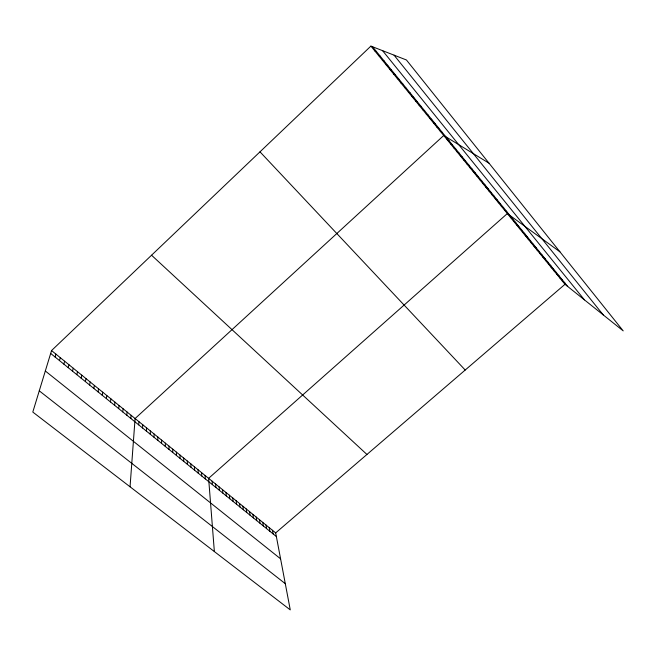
<?xml version="1.0" encoding="UTF-8"?>
<svg xmlns="http://www.w3.org/2000/svg" width="656" height="656" viewBox="0 0 656 656"><rect width="100%" height="100%" fill="white"/><g stroke="black" fill="none" stroke-linecap="round" stroke-linejoin="round"><path stroke-width="0.98" d="M165.312 446.441L165.337 443.136M161.565 443.399L161.614 440.11M157.809 440.348L157.883 437.076M154.029 437.281L154.127 434.018M150.232 434.206L150.355 430.951M146.411 431.107L146.567 427.868M142.582 427.999L142.762 424.776M138.728 424.867L138.933 421.66M130.052 486.785L135.087 418.536L443.727 135.489L489.023 163.205M130.847 418.479L131.11 415.297M126.813 415.207L127.108 412.042M122.77 411.919L123.09 408.77M118.695 408.622L119.048 405.49M114.603 405.301L114.989 402.185M110.495 401.964L110.913 398.864M106.362 398.61L106.805 395.527M102.213 395.24L102.689 392.173M98.039 391.853L98.539 388.803M93.841 388.45L94.382 385.416M89.626 385.031L90.192 382.013M85.387 381.595L85.985 378.586M81.123 378.135L81.762 375.15M76.842 374.658L77.506 371.69M72.537 371.165L73.234 368.221M68.208 367.655L68.946 364.728M63.862 364.129L64.624 361.21M59.483 360.579L60.286 357.684M55.088 357.012L55.924 354.133M51.545 350.566L32.8 412.066L290.264 609.891L275.676 532.893L51.545 350.566L370.894 46.109L406.417 59.975L623.2 330.878L564.98 284.302L370.894 46.109M275.676 532.893L564.98 284.302M374.732 50.815L376.388 51.488M378.545 55.498L380.226 56.203M382.333 60.155L384.047 60.893M386.105 64.78L387.844 65.559M389.861 69.388L391.616 70.2M393.592 73.964L395.371 74.809M397.298 78.515L399.11 79.392M400.988 83.041L402.817 83.96M404.662 87.543L406.515 88.494M408.311 92.02L410.189 93.004M411.935 96.481L413.838 97.49M415.543 100.909L417.47 101.951M419.135 105.313L421.078 106.387M422.702 109.691L424.67 110.798M426.252 114.054L428.245 115.185M429.787 118.383L431.804 119.548M433.296 122.697L435.33 123.894M436.798 126.985L438.848 128.207M440.266 131.249L442.341 132.504M447.064 139.58L449.18 140.892M450.385 143.656L452.517 145.001M453.681 147.715L455.838 149.076M456.97 151.741L459.143 153.135M460.241 155.759L462.431 157.178M463.489 159.744L465.703 161.196M466.728 163.721L468.958 165.189M469.95 167.674L472.197 169.166M473.148 171.601L475.42 173.127M476.338 175.513L478.626 177.063M479.511 179.4L481.807 180.974M482.66 183.278L484.981 184.869M485.801 187.124L488.138 188.748M488.925 190.962L491.278 192.602M492.033 194.775L494.403 196.447M495.124 198.571L497.51 200.26M498.199 202.343L500.61 204.065M501.266 206.107L503.685 207.845M504.308 209.838L506.744 211.601M559.929 251.814L507.342 213.561L208.616 478.339L214.364 551.573M510.36 217.267L512.828 219.071M513.361 220.949L515.846 222.778M516.346 224.614L518.847 226.468M519.322 228.263L521.832 230.133M522.283 231.896L524.808 233.79M525.218 235.504L527.768 237.423M528.154 239.104L530.712 241.039M531.065 242.679L533.64 244.639M533.968 246.238L536.559 248.214M536.854 249.78L539.462 251.781M539.732 253.306L542.348 255.323M542.586 256.816L545.218 258.858M545.431 260.309L548.08 262.367M548.268 263.786L550.925 265.86M551.089 267.246L553.754 269.345M39.27 390.837L285.303 583.684M553.894 270.69L556.575 272.806M556.682 274.118L559.379 276.25M559.461 277.529L562.176 279.677M562.233 280.924L564.955 283.089M45.321 370.993L280.588 558.83M50.668 353.428L276.365 536.542M151.552 255.217L366.942 454.469M259.989 151.839L465.211 370.033M372.526 46.74L567.719 286.492M382.587 50.676L584.471 299.89M394.051 55.153L603.258 314.929M272.461 530.278L273.134 533.918M269.231 527.654L269.887 531.286M265.992 525.021L266.623 528.638M262.736 522.373L263.351 525.981M259.464 519.708L260.063 523.316M256.184 517.043L256.758 520.634M252.88 514.353L253.437 517.937M249.567 511.655L250.1 515.239M246.238 508.949L246.754 512.516M242.9 506.235L243.384 509.786M239.538 503.496L240.006 507.047M236.16 500.758L236.611 504.292M232.773 497.994L233.2 501.52M229.37 495.231L229.772 498.74M225.951 492.443L226.336 495.952M222.515 489.647L222.876 493.148M219.063 486.842L219.399 490.327M215.594 484.021L215.914 487.498M212.109 481.192L212.405 484.653M205.098 475.485L205.344 478.921M201.564 472.607L201.794 476.035M198.022 469.721L198.219 473.14M194.455 466.826L194.635 470.229M190.871 463.915L191.027 467.302M187.272 460.988L187.403 464.366M183.664 458.044L183.762 461.414M180.031 455.092L180.113 458.446M176.382 452.123L176.439 455.469M172.717 449.139L172.749 452.468M169.035 446.146L169.035 449.467"/></g></svg>
